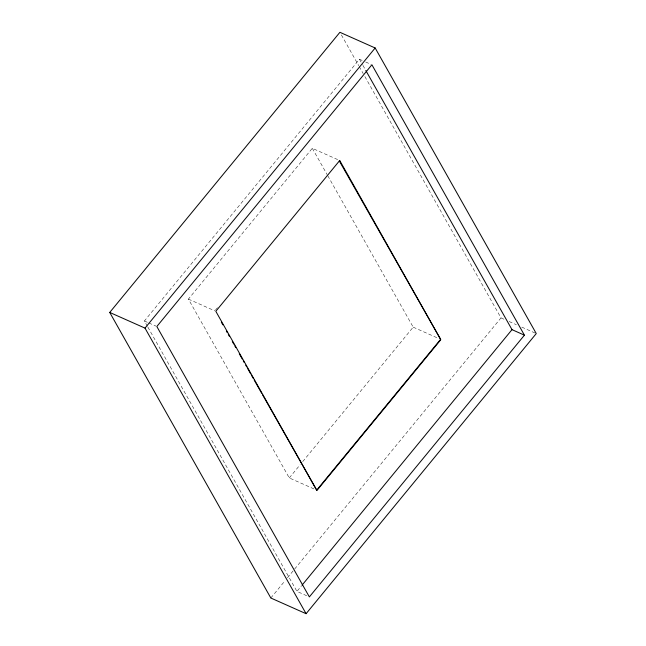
<?xml version="1.0" encoding="UTF-8"?>
<svg xmlns="http://www.w3.org/2000/svg" width="646" height="646" viewBox="0 0 646 646"><rect width="100%" height="100%" fill="white"/><g stroke="black" fill="none" stroke-linecap="round" stroke-linejoin="round"><path stroke-width="0.48" stroke-dasharray="3.23 2.42" d="M147.377 326.246L144.405 320.981L359.467 59.238L362.131 60.425M313.956 488.917L289.287 477.943L188.406 299.098L312.301 148.305L337.89 159.683M215.522 310.04L217.436 307.714M289.287 477.943L300.148 464.732M302.699 461.624L413.19 327.151L327.635 175.486M270.835 598.018L284.902 580.899M287.454 577.79L501.005 317.889L363.706 74.476M306.705 595.725L296.942 591.389L301.424 585.938M365.684 62L371.006 64.374M501.005 317.889L504.623 319.495M509.145 321.506L516.38 324.72M521.798 327.134L535.364 333.166M413.19 327.151L438.771 338.528M188.406 299.098L214.9 310.887M144.405 320.981L147.958 322.564M148.846 322.952L155.944 326.109M359.467 59.238L362.438 64.511M362.939 65.391L365.911 70.656M341.395 34.932L358.748 65.69M359.241 66.57L363.205 73.604M312.301 148.305L327.142 174.606M147.877 327.126L296.942 591.389"/><path stroke-width="0.97" d="M109.731 312.438L339.909 32.3L375.165 47.982L536.269 333.562L306.091 613.7L270.835 598.018L109.731 312.438L144.995 328.111L306.091 613.7M144.995 328.111L375.165 47.982M302.062 585.155L512.003 329.646L365.911 70.656M524.431 335.169L309.361 596.912L156.833 326.505L371.894 64.77L524.431 335.169L512.003 329.646M339.279 160.902L440.806 339.707L316.903 490.5L262.656 394.964M221.352 322.217L222.846 324.841M226.326 330.978L227.319 332.73M228.321 334.483L229.314 336.235M232.302 341.5L233.795 344.124M234.789 345.876L235.782 347.637M239.27 353.766L242.25 359.031M243.251 360.783L244.245 362.535M245.738 365.16L246.732 366.912M247.725 368.672L250.713 373.929M251.706 375.681L253.2 378.306M254.201 380.066L261.662 393.212M339.715 160.499L215.812 311.291L316.702 490.136L440.596 339.344L339.715 160.499"/></g></svg>
